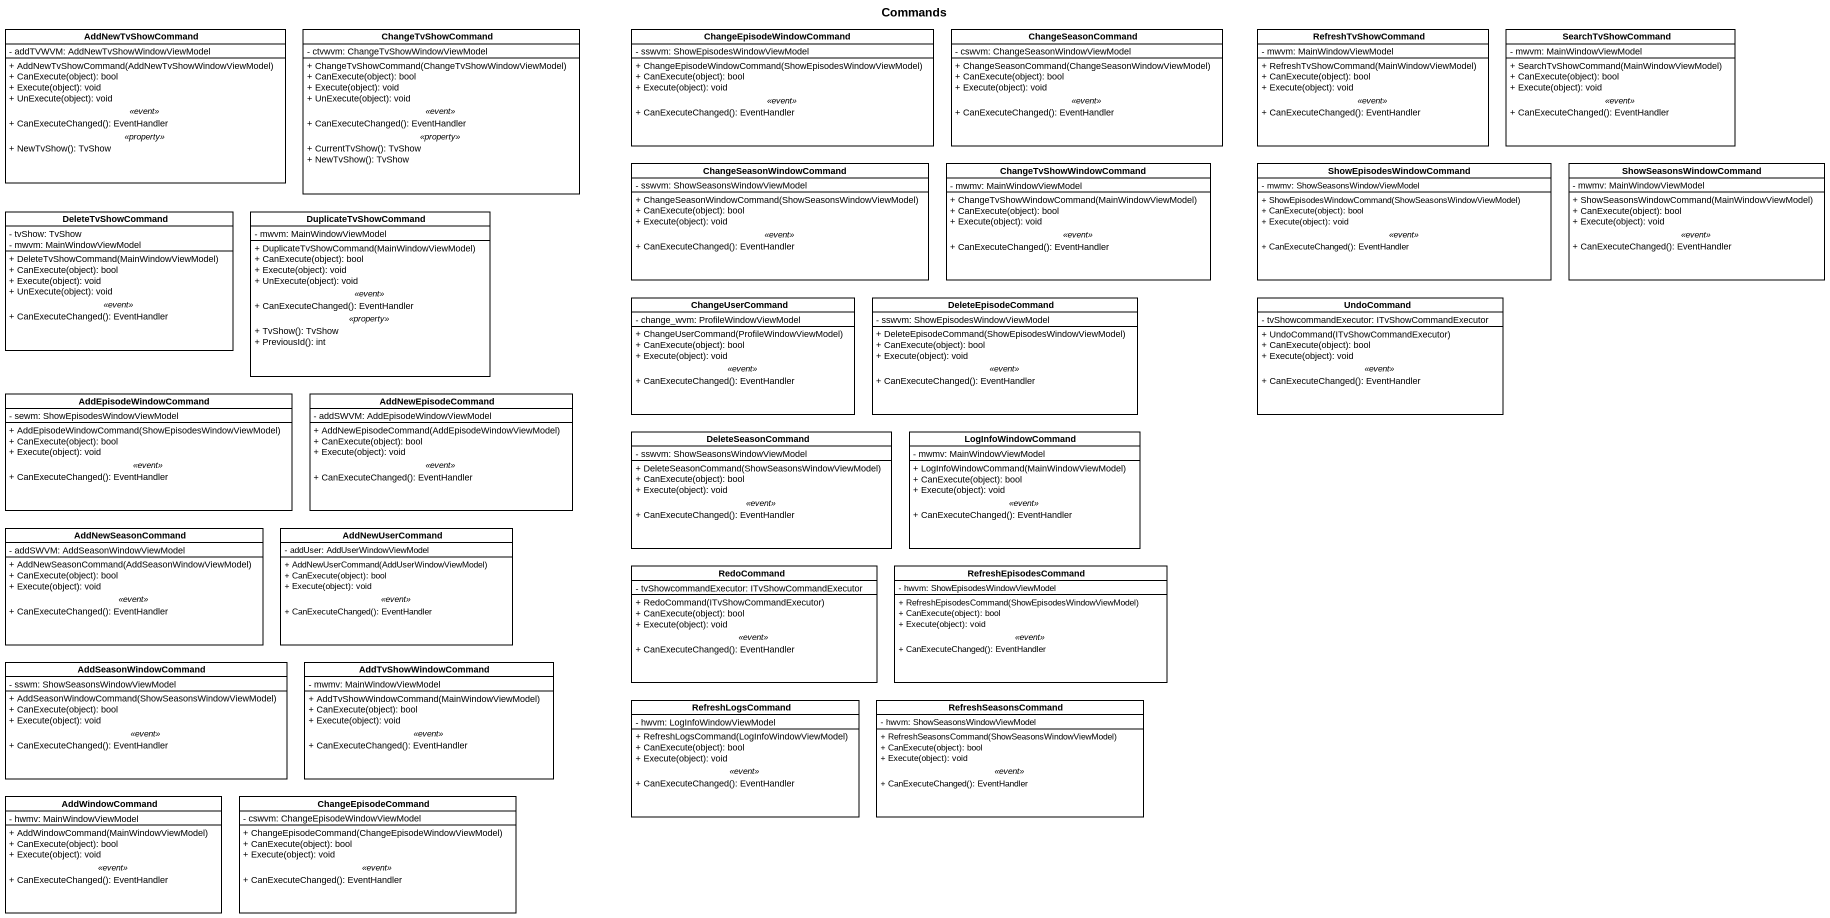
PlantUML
@startuml
title Commands
hide circle
hide empty members
skinparam classAttributeIconSize 0
class AddNewTvShowCommand {
  - addTVWVM: AddNewTvShowWindowViewModel
  --
  + AddNewTvShowCommand(AddNewTvShowWindowViewModel)
  + CanExecute(object): bool
  + Execute(object): void
  + UnExecute(object): void
  .. <<event>> ..
  + CanExecuteChanged(): EventHandler
  .. <<property>> ..
  + NewTvShow(): TvShow
}
class ChangeTvShowCommand {
  - ctvwvm: ChangeTvShowWindowViewModel
  --
  + ChangeTvShowCommand(ChangeTvShowWindowViewModel)
  + CanExecute(object): bool
  + Execute(object): void
  + UnExecute(object): void
  .. <<event>> ..
  + CanExecuteChanged(): EventHandler
  .. <<property>> ..
  + CurrentTvShow(): TvShow
  + NewTvShow(): TvShow
}
class ChangeEpisodeWindowCommand {
  - sswvm: ShowEpisodesWindowViewModel
  --
  + ChangeEpisodeWindowCommand(ShowEpisodesWindowViewModel)
  + CanExecute(object): bool
  + Execute(object): void
  .. <<event>> ..
  + CanExecuteChanged(): EventHandler
}
class ChangeSeasonCommand {
  - cswvm: ChangeSeasonWindowViewModel
  --
  + ChangeSeasonCommand(ChangeSeasonWindowViewModel)
  + CanExecute(object): bool
  + Execute(object): void
  .. <<event>> ..
  + CanExecuteChanged(): EventHandler
}
class RefreshTvShowCommand {
  - mwvm: MainWindowViewModel
  --
  + RefreshTvShowCommand(MainWindowViewModel)
  + CanExecute(object): bool
  + Execute(object): void
  .. <<event>> ..
  + CanExecuteChanged(): EventHandler
}
class SearchTvShowCommand {
  - mwvm: MainWindowViewModel
  --
  + SearchTvShowCommand(MainWindowViewModel)
  + CanExecute(object): bool
  + Execute(object): void
  .. <<event>> ..
  + CanExecuteChanged(): EventHandler
}
class ChangeSeasonWindowCommand {
  - sswvm: ShowSeasonsWindowViewModel
  --
  + ChangeSeasonWindowCommand(ShowSeasonsWindowViewModel)
  + CanExecute(object): bool
  + Execute(object): void
  .. <<event>> ..
  + CanExecuteChanged(): EventHandler
}
class ChangeTvShowWindowCommand {
  - mwmv: MainWindowViewModel
  --
  + ChangeTvShowWindowCommand(MainWindowViewModel)
  + CanExecute(object): bool
  + Execute(object): void
  .. <<event>> ..
  + CanExecuteChanged(): EventHandler
}
class ShowEpisodesWindowCommand {
  - mwmv: ShowSeasonsWindowViewModel
  --
  + ShowEpisodesWindowCommand(ShowSeasonsWindowViewModel)
  + CanExecute(object): bool
  + Execute(object): void
  .. <<event>> ..
  + CanExecuteChanged(): EventHandler
}
class ShowSeasonsWindowCommand {
  - mwmv: MainWindowViewModel
  --
  + ShowSeasonsWindowCommand(MainWindowViewModel)
  + CanExecute(object): bool
  + Execute(object): void
  .. <<event>> ..
  + CanExecuteChanged(): EventHandler
}
class DeleteTvShowCommand {
  - tvShow: TvShow
  - mwvm: MainWindowViewModel
  --
  + DeleteTvShowCommand(MainWindowViewModel)
  + CanExecute(object): bool
  + Execute(object): void
  + UnExecute(object): void
  .. <<event>> ..
  + CanExecuteChanged(): EventHandler
}
class DuplicateTvShowCommand {
  - mwvm: MainWindowViewModel
  --
  + DuplicateTvShowCommand(MainWindowViewModel)
  + CanExecute(object): bool
  + Execute(object): void
  + UnExecute(object): void
  .. <<event>> ..
  + CanExecuteChanged(): EventHandler
  .. <<property>> ..
  + TvShow(): TvShow
  + PreviousId(): int
}
class ChangeUserCommand {
  - change_wvm: ProfileWindowViewModel
  --
  + ChangeUserCommand(ProfileWindowViewModel)
  + CanExecute(object): bool
  + Execute(object): void
  .. <<event>> ..
  + CanExecuteChanged(): EventHandler
}
class DeleteEpisodeCommand {
  - sswvm: ShowEpisodesWindowViewModel
  --
  + DeleteEpisodeCommand(ShowEpisodesWindowViewModel)
  + CanExecute(object): bool
  + Execute(object): void
  .. <<event>> ..
  + CanExecuteChanged(): EventHandler
}
class UndoCommand {
  - tvShowcommandExecutor: ITvShowCommandExecutor
  --
  + UndoCommand(ITvShowCommandExecutor)
  + CanExecute(object): bool
  + Execute(object): void
  .. <<event>> ..
  + CanExecuteChanged(): EventHandler
}
class AddEpisodeWindowCommand {
  - sewm: ShowEpisodesWindowViewModel
  --
  + AddEpisodeWindowCommand(ShowEpisodesWindowViewModel)
  + CanExecute(object): bool
  + Execute(object): void
  .. <<event>> ..
  + CanExecuteChanged(): EventHandler
}
class AddNewEpisodeCommand {
  - addSWVM: AddEpisodeWindowViewModel
  --
  + AddNewEpisodeCommand(AddEpisodeWindowViewModel)
  + CanExecute(object): bool
  + Execute(object): void
  .. <<event>> ..
  + CanExecuteChanged(): EventHandler
}
class DeleteSeasonCommand {
  - sswvm: ShowSeasonsWindowViewModel
  --
  + DeleteSeasonCommand(ShowSeasonsWindowViewModel)
  + CanExecute(object): bool
  + Execute(object): void
  .. <<event>> ..
  + CanExecuteChanged(): EventHandler
}
class LogInfoWindowCommand {
  - mwmv: MainWindowViewModel
  --
  + LogInfoWindowCommand(MainWindowViewModel)
  + CanExecute(object): bool
  + Execute(object): void
  .. <<event>> ..
  + CanExecuteChanged(): EventHandler
}
class AddNewSeasonCommand {
  - addSWVM: AddSeasonWindowViewModel
  --
  + AddNewSeasonCommand(AddSeasonWindowViewModel)
  + CanExecute(object): bool
  + Execute(object): void
  .. <<event>> ..
  + CanExecuteChanged(): EventHandler
}
class AddNewUserCommand {
  - addUser: AddUserWindowViewModel
  --
  + AddNewUserCommand(AddUserWindowViewModel)
  + CanExecute(object): bool
  + Execute(object): void
  .. <<event>> ..
  + CanExecuteChanged(): EventHandler
}
class RedoCommand {
  - tvShowcommandExecutor: ITvShowCommandExecutor
  --
  + RedoCommand(ITvShowCommandExecutor)
  + CanExecute(object): bool
  + Execute(object): void
  .. <<event>> ..
  + CanExecuteChanged(): EventHandler
}
class RefreshEpisodesCommand {
  - hwvm: ShowEpisodesWindowViewModel
  --
  + RefreshEpisodesCommand(ShowEpisodesWindowViewModel)
  + CanExecute(object): bool
  + Execute(object): void
  .. <<event>> ..
  + CanExecuteChanged(): EventHandler
}
class AddSeasonWindowCommand {
  - sswm: ShowSeasonsWindowViewModel
  --
  + AddSeasonWindowCommand(ShowSeasonsWindowViewModel)
  + CanExecute(object): bool
  + Execute(object): void
  .. <<event>> ..
  + CanExecuteChanged(): EventHandler
}
class AddTvShowWindowCommand {
  - mwmv: MainWindowViewModel
  --
  + AddTvShowWindowCommand(MainWindowViewModel)
  + CanExecute(object): bool
  + Execute(object): void
  .. <<event>> ..
  + CanExecuteChanged(): EventHandler
}
class RefreshLogsCommand {
  - hwvm: LogInfoWindowViewModel
  --
  + RefreshLogsCommand(LogInfoWindowViewModel)
  + CanExecute(object): bool
  + Execute(object): void
  .. <<event>> ..
  + CanExecuteChanged(): EventHandler
}
class RefreshSeasonsCommand {
  - hwvm: ShowSeasonsWindowViewModel
  --
  + RefreshSeasonsCommand(ShowSeasonsWindowViewModel)
  + CanExecute(object): bool
  + Execute(object): void
  .. <<event>> ..
  + CanExecuteChanged(): EventHandler
}
class AddWindowCommand {
  - hwmv: MainWindowViewModel
  --
  + AddWindowCommand(MainWindowViewModel)
  + CanExecute(object): bool
  + Execute(object): void
  .. <<event>> ..
  + CanExecuteChanged(): EventHandler
}
class ChangeEpisodeCommand {
  - cswvm: ChangeEpisodeWindowViewModel
  --
  + ChangeEpisodeCommand(ChangeEpisodeWindowViewModel)
  + CanExecute(object): bool
  + Execute(object): void
  .. <<event>> ..
  + CanExecuteChanged(): EventHandler
}
@enduml
